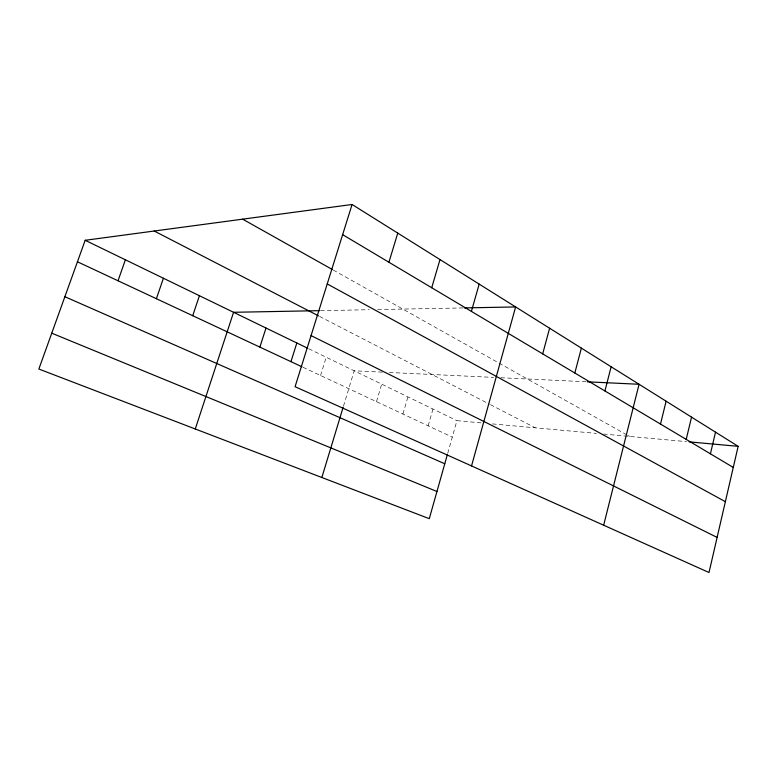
<?xml version="1.0" encoding="UTF-8"?>
<svg xmlns="http://www.w3.org/2000/svg" width="777" height="777" viewBox="0 0 777 777"><rect width="100%" height="100%" fill="white"/><g stroke="black" fill="none" stroke-linecap="round" stroke-linejoin="round"><path stroke-width="0.58" stroke-dasharray="3.88 2.91" d="M447.707 453.341L456.934 420.668L481.779 422.941M428.156 425.835L432.974 409.042M402.913 414.024L407.925 396.892M376.486 401.66L381.692 384.159M343.502 406.099L354.195 370.814L382.284 372.144M320.561 375.505L326.204 357.235M320.522 310.645L369.308 309.712M377.69 309.557L463.111 307.935M389.345 372.474L493.609 377.399M500.835 377.739L586.188 381.769M492.443 423.912L596.445 433.401M603.564 434.052L686.615 441.637M303.02 367.298L452.292 437.121M308.799 348.795L456.934 420.668M319.58 316.414L489.364 404.108M490.404 404.642L535.275 427.816M333.284 270.046L626.583 434.712M627.602 435.285L629.652 436.431"/><path stroke-width="1.17" d="M738.15 446.338L709.003 572.513L295.075 386.703L352.078 204.487L738.15 446.338L689.024 441.851M710.421 453.817L715.52 432.167M686.208 439.384L691.549 417.152M660.499 424.067L666.112 401.214M603.651 525.223L639.073 384.275L587.383 381.828M604.924 390.948L611.14 366.773M574.825 373.018L581.381 348.135M542.686 353.865L549.611 328.234M471.542 465.918L515.627 306.944L464.316 307.915M447.387 454.506L429.283 518.677L38.85 369.036L85.179 240.287L352.078 204.487M471.406 311.392L479.176 284.11M431.721 287.752L439.996 259.557M321.853 477.505L343.143 407.255M388.927 262.247L397.756 233.1M290.957 361.655L296.843 342.987M259.868 347.115L266.006 328.03M195.27 428.982L233.576 312.296L319.347 310.664M192.715 315.705L199.427 295.726M156.391 298.718L163.413 278.253M118.026 280.769L125.388 259.8M51.748 333.178L436.946 491.501M64.87 296.717L444.774 463.772M77.447 261.791L301.923 366.783M85.179 240.287L307.721 348.271M311.062 335.596L717.113 537.412M154.244 231.022L318.512 315.86M327.234 283.916L725.368 501.68M242.657 219.163L332.245 269.464M342.638 234.664L733.274 467.433"/></g></svg>
